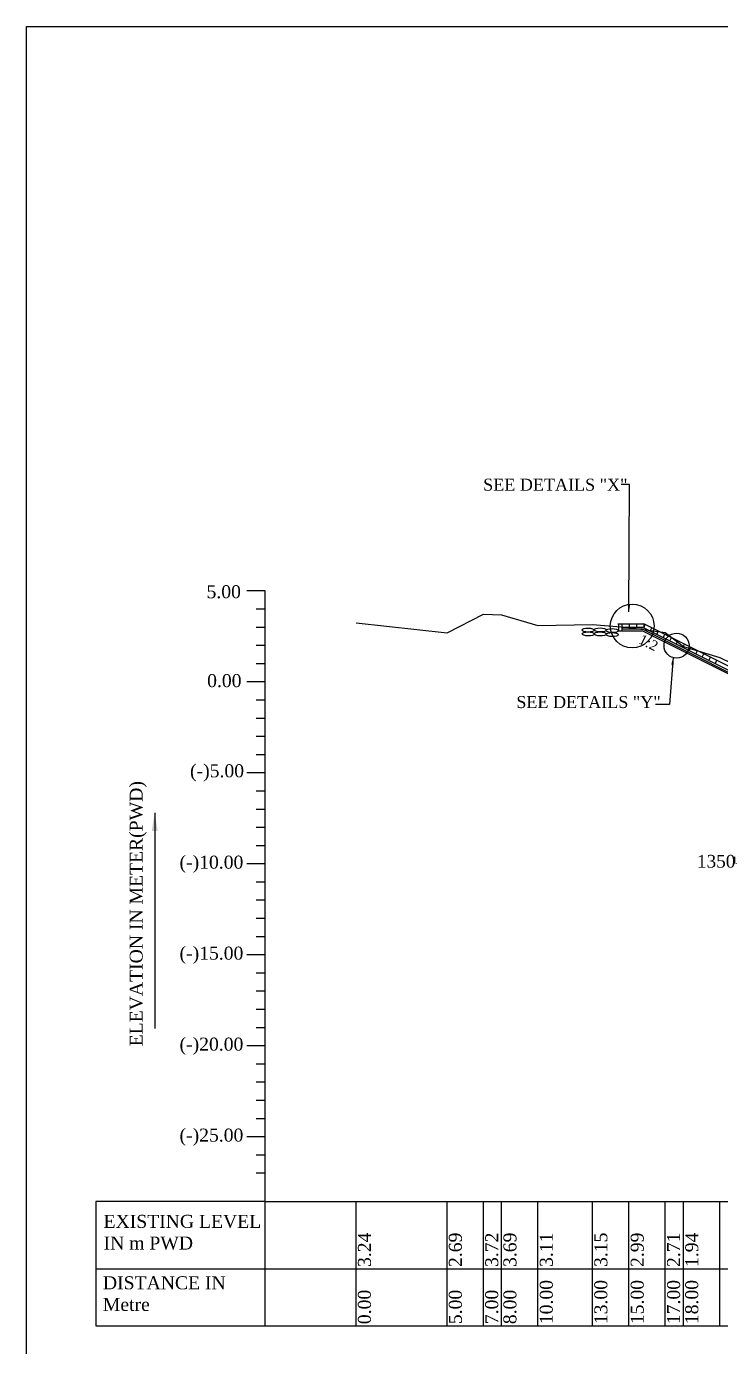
# Model space of a CAD drawing. Header units: metres. Extents: x -2434 to 11656, y -15288 to 8109.
# Drawn here: x 1457.1 to 1495.3, y -14082.3 to -14009.8 of the extents above; entities that cross this region are included whole.
import ezdxf

# ---------------------------------------------------------------- set-up
doc = ezdxf.new("R2010")
doc.units = ezdxf.units.M
doc.layers.add('LINE', color=7, linetype='Continuous')
doc.styles.get("Standard").update_dxf_attribs({"font": 'times.ttf'})
doc.dimstyles.get("Standard").update_dxf_attribs({"dimtxt": 0.5, "dimasz": 0.4075, "dimexe": 0.364, "dimexo": 0.219, "dimgap": 0.09, "dimtad": 0, "dimdec": 0, "dimlfac": 1000, "dimzin": 0, "dimdsep": 46, "dimtxsty": 'Standard', "dimcen": 0.09, "dimadec": 0, "dimazin": 0, "dimtfac": 1, "dimtdec": 0, "dimtofl": 0, "dimtmove": 0, "dimatfit": 3, "dimfxl": 1, "dimtolj": 1, "dimtzin": 0, "dimarcsym": 0})

# ---------------------------------------------------------------- blocks, each defined once
blk = doc.blocks.new('*D528')
at = {"color": 0, "lineweight": -2, "ltscale": 0.5}
for p, q in [((1496.084, -14055.761), (1496.084, -14055.397)), ((1496.492, -14055.761), (1497.027, -14055.761)), ((1497.434, -14055.665), (1497.434, -14056.125))]:
    blk.add_line(p, q, dxfattribs=at)
at = {"color": 0, "linetype": 'Continuous', "lineweight": -3, "ltscale": 0.5}
for points in [[(1496.492, -14055.693), (1496.492, -14055.829), (1496.084, -14055.761)], [(1497.027, -14055.693), (1497.027, -14055.829), (1497.434, -14055.761)]]:
    blk.add_solid(points, dxfattribs=at)
at = {"layer": 'Defpoints', "color": 0, "linetype": 'Continuous', "lineweight": -3, "ltscale": 0.5}
for p in [(1496.084, -14055.761), (1497.434, -14055.446), (1497.434, -14055.761)]:
    blk.add_point(p, dxfattribs=at)
at = {"color": 0, "linetype": 'Continuous', "lineweight": -3, "ltscale": 0.5, "insert": (1495.061, -14055.65), "char_height": 0.7, "attachment_point": 5}
blk.add_mtext('\\A1;1350', dxfattribs=at)

msp = doc.modelspace()

# ---------------------------------------------------------------- linework, layer by layer
at = {"color": 0, "lineweight": -2}
for p, q in [((1470.26121, -14040.791672), (1469.26121, -14040.791672)), ((1470.26121, -14081.184076), (1470.26121, -14040.791672)), ((1470.26121, -14041.791672), (1469.76121, -14041.791672)), ((1470.26121, -14042.791672), (1469.76121, -14042.791672)), ((1470.26121, -14043.791672), (1469.76121, -14043.791672)), ((1470.26121, -14044.791672), (1469.76121, -14044.791672)), ((1470.26121, -14045.791672), (1469.26121, -14045.791672)), ((1470.26121, -14046.791672), (1469.76121, -14046.791672)), ((1470.26121, -14047.791672), (1469.76121, -14047.791672)), ((1470.26121, -14048.791672), (1469.76121, -14048.791672)), ((1470.26121, -14049.791672), (1469.76121, -14049.791672)), ((1470.26121, -14050.791672), (1469.26121, -14050.791672)), ((1470.26121, -14051.791672), (1469.76121, -14051.791672)), ((1470.26121, -14052.791672), (1469.76121, -14052.791672)), ((1470.26121, -14053.791672), (1469.76121, -14053.791672)), ((1470.26121, -14054.791672), (1469.76121, -14054.791672)), ((1470.26121, -14055.791672), (1469.26121, -14055.791672)), ((1470.26121, -14056.791672), (1469.76121, -14056.791672)), ((1470.26121, -14057.791672), (1469.76121, -14057.791672)), ((1470.26121, -14058.791672), (1469.76121, -14058.791672)), ((1470.26121, -14059.791672), (1469.76121, -14059.791672)), ((1470.26121, -14060.791672), (1469.26121, -14060.791672)), ((1470.26121, -14061.791672), (1469.76121, -14061.791672)), ((1470.26121, -14062.791672), (1469.76121, -14062.791672)), ((1470.26121, -14063.791672), (1469.76121, -14063.791672)), ((1470.26121, -14064.791672), (1469.76121, -14064.791672)), ((1470.26121, -14065.791672), (1469.26121, -14065.791672)), ((1470.26121, -14066.791672), (1469.76121, -14066.791672)), ((1470.26121, -14067.791672), (1469.76121, -14067.791672)), ((1470.26121, -14068.791672), (1469.76121, -14068.791672)), ((1470.26121, -14069.791672), (1469.76121, -14069.791672)), ((1470.26121, -14070.791672), (1469.26121, -14070.791672)), ((1470.26121, -14071.791672), (1469.76121, -14071.791672)), ((1470.26121, -14072.791672), (1469.76121, -14072.791672)), ((1470.26121, -14074.334095), (1566.26121, -14074.334095)), ((1475.26121, -14081.184076), (1475.26121, -14074.334095)), ((1480.26121, -14081.184076), (1480.26121, -14074.334095)), ((1482.26121, -14081.184076), (1482.26121, -14074.334095)), ((1483.26121, -14081.184076), (1483.26121, -14074.334095)), ((1485.26121, -14081.184076), (1485.26121, -14074.334095)), ((1488.26121, -14081.184076), (1488.26121, -14074.334095)), ((1490.26121, -14081.184076), (1490.26121, -14074.334095)), ((1492.26121, -14081.184076), (1492.26121, -14074.334095)), ((1493.26121, -14081.184076), (1493.26121, -14074.334095)), ((1495.26121, -14081.184076), (1495.26121, -14074.334095)), ((1460.951175, -14078.041672), (1566.26121, -14078.041672)), ((1460.951175, -14081.184076), (1566.26121, -14081.184076))]:
    msp.add_line(p, q, dxfattribs=at)
at = {"color": 0, "linetype": 'Continuous', "lineweight": -3, "ltscale": 0.5}
for p, q in [((1489.651362, -14042.597436), (1491.08179, -14042.597436)), ((1489.68179, -14042.597436), (1489.68179, -14042.997436)), ((1491.034774, -14042.997436), (1489.68179, -14042.997436)), ((1489.88179, -14042.597436), (1489.88179, -14042.997436)), ((1491.08179, -14042.797436), (1489.88179, -14042.797436)), ((1491.010969, -14042.897436), (1489.88179, -14042.897436)), ((1490.28179, -14042.597436), (1490.28179, -14042.797436)), ((1490.68179, -14042.597436), (1490.68179, -14042.797436)), ((1496.076276, -14045.43009), (1491.010969, -14042.897436)), ((1496.123047, -14045.341672), (1491.034576, -14042.797436)), ((1495.976276, -14045.468188), (1491.034774, -14042.997436)), ((1491.075774, -14042.818035), (1491.165217, -14042.63915)), ((1496.259477, -14045.18628), (1491.08179, -14042.597436)), ((1491.08179, -14042.597436), (1491.08179, -14042.797436)), ((1491.433545, -14042.996921), (1491.522987, -14042.818035)), ((1491.791316, -14043.175806), (1491.880758, -14042.996921)), ((1492.149087, -14043.354692), (1492.238529, -14043.175806)), ((1492.506857, -14043.533577), (1492.5963, -14043.354692)), ((1492.864628, -14043.712463), (1492.954071, -14043.533577)), ((1493.222399, -14043.891348), (1493.311842, -14043.712463)), ((1493.58017, -14044.070233), (1493.669613, -14043.891348)), ((1493.937941, -14044.249119), (1494.027384, -14044.070233)), ((1494.295712, -14044.428004), (1494.385155, -14044.249119)), ((1494.653483, -14044.60689), (1494.742925, -14044.428004)), ((1495.011254, -14044.785775), (1495.100696, -14044.60689))]:
    msp.add_line(p, q, dxfattribs=at)
msp.add_lwpolyline([(1475.26121, -14042.550672), (1480.26121, -14043.100672), (1482.26121, -14042.070672), (1483.26121, -14042.100672), (1485.26121, -14042.686672), (1488.26121, -14042.640672), (1490.26121, -14042.800672), (1492.26121, -14043.080672), (1493.26121, -14043.850672), (1495.26121, -14044.442672), (1497.26121, -14045.412672)], dxfattribs=at)
at = {"color": 0, "lineweight": -3, "ltscale": 0.5}
msp.add_lwpolyline([(1470.26121, -14074.334095), (1460.951175, -14074.334095), (1460.951175, -14081.184076)], dxfattribs=at)
at = {"color": 0, "linetype": 'Continuous', "lineweight": -3, "ltscale": 0.5}
for centre, radius in [((1490.443068, -14042.71488), 1.203618), ((1492.882095, -14043.795373), 0.68914)]:
    msp.add_circle(centre, radius, dxfattribs=at)
for centre in [(1488.021257, -14042.937352), (1488.021257, -14043.15347), (1488.680406, -14042.934312), (1488.683993, -14043.151335), (1489.341682, -14042.969199), (1489.340272, -14043.187145)]:
    msp.add_ellipse(centre, major_axis=(-0.332673, 0.007297), ratio=0.329715771, dxfattribs=at)
at = {"layer": 'LINE', "color": 0, "linetype": 'ByBlock', "lineweight": -3, "ltscale": 0.5}
msp.add_lwpolyline([(1457.131384, -14009.765291), (1621.624412, -14009.765291), (1621.624412, -14123.036439), (1457.131384, -14123.036439)], close=True, dxfattribs=at)

# ---------------------------------------------------------------- texts
at = {"color": 0, "linetype": 'Continuous', "lineweight": -3, "ltscale": 0.5}
msp.add_text('1:2', height=0.55, rotation=333.14815847, dxfattribs=at).set_placement((1490.743465, -14043.637523))
at = {"color": 0, "lineweight": -2}
msp.add_text('ELEVATION IN METER(PWD)', height=0.715, rotation=90, dxfattribs=at).set_placement((1463.524839, -14065.816494))
at = {"color": 0, "linetype": 'Continuous', "lineweight": -3, "ltscale": 0.5, "char_height": 0.65828823}
for s, insert, attachment_point in [('SEE DETAILS "X"', (1482.24812, -14034.620888), 1), ('SEE DETAILS "Y"', (1492.010767, -14046.565908), 3)]:
    msp.add_mtext(s, dxfattribs=dict(at, insert=insert, attachment_point=attachment_point))
at = {"color": 0, "lineweight": -2, "char_height": 0.715, "attachment_point": 1}
for s, insert, width in [('5.00', (1467.038045, -14040.474662), 2), ('0.00', (1467.071197, -14045.361855), 2), ('(-)5.00', (1466.131404, -14050.316097), 2), ('(-)10.00', (1465.553448, -14055.337287), 2), ('(-)15.00', (1465.553448, -14060.337287), 2), ('(-)20.00', (1465.553448, -14065.337287), 2), ('(-)25.00', (1465.553448, -14070.337287), 2), ('EXISTING LEVEL IN m PWD', (1461.374804, -14075.077195), 8.82203068), ('DISTANCE IN Metre', (1461.340184, -14078.452138), 6.93160649)]:
    msp.add_mtext(s, dxfattribs=dict(at, insert=insert, width=width))
at = {"color": 0, "lineweight": -2, "char_height": 0.715, "width": 2.15, "attachment_point": 1, "rotation": 90}
for s, insert in [('3.24', (1475.36121, -14077.941672)), ('2.69', (1480.36121, -14077.941672)), ('3.72', (1482.36121, -14077.941672)), ('3.69', (1483.36121, -14077.941672)), ('3.11', (1485.36121, -14077.941672)), ('3.15', (1488.36121, -14077.941672)), ('2.99', (1490.36121, -14077.941672)), ('2.71', (1492.36121, -14077.941672)), ('1.94', (1493.36121, -14077.941672)), ('0.00', (1475.36121, -14081.084076)), ('5.00', (1480.36121, -14081.084076)), ('7.00', (1482.36121, -14081.084076)), ('8.00', (1483.36121, -14081.084076)), ('10.00', (1485.36121, -14081.084076)), ('13.00', (1488.36121, -14081.084076)), ('15.00', (1490.36121, -14081.084076)), ('17.00', (1492.36121, -14081.084076)), ('18.00', (1493.36121, -14081.084076))]:
    msp.add_mtext(s, dxfattribs=dict(at, insert=insert))

# ---------------------------------------------------------------- dimensions: what is measured, and where the dimension line sits
at = {"color": 0, "linetype": 'Continuous', "lineweight": -3, "ltscale": 0.5}
dim = msp.add_linear_dim(base=(1497.434174, -14055.760695), p1=(1496.084174, -14055.760695), p2=(1497.434174, -14055.446027), dimstyle='Standard', override={"dimtxt": 0.7, "dimtmove": 2, "dimfxl": 0.15, "dimfxlon": 1}, dxfattribs=at)
dim.commit()
dim.dimension.update_dxf_attribs({"geometry": '*D528', "text_midpoint": (1495.060745, -14055.650397), "dimtype": 160})

# ---------------------------------------------------------------- leaders
for points, override in [([(1490.264377, -14041.941036), (1490.293613, -14034.94745), (1489.833463, -14034.94745)], {"dimfxl": 0.15, "dimfxlon": 1}), ([(1492.690434, -14044.431507), (1492.491058, -14047.021896), (1491.727046, -14047.021641)], {"dimfxl": 0.15, "dimfxlon": 1}), ([(1464.189957, -14052.986364), (1464.189957, -14064.84331)], {"dimasz": 1, "dimgap": 0.09, "dimtad": 0, "dimfxl": 0.15, "dimfxlon": 1})]:
    msp.add_leader(points, dimstyle='Standard', override=override, dxfattribs=at)

doc.saveas('drawing.dxf')
